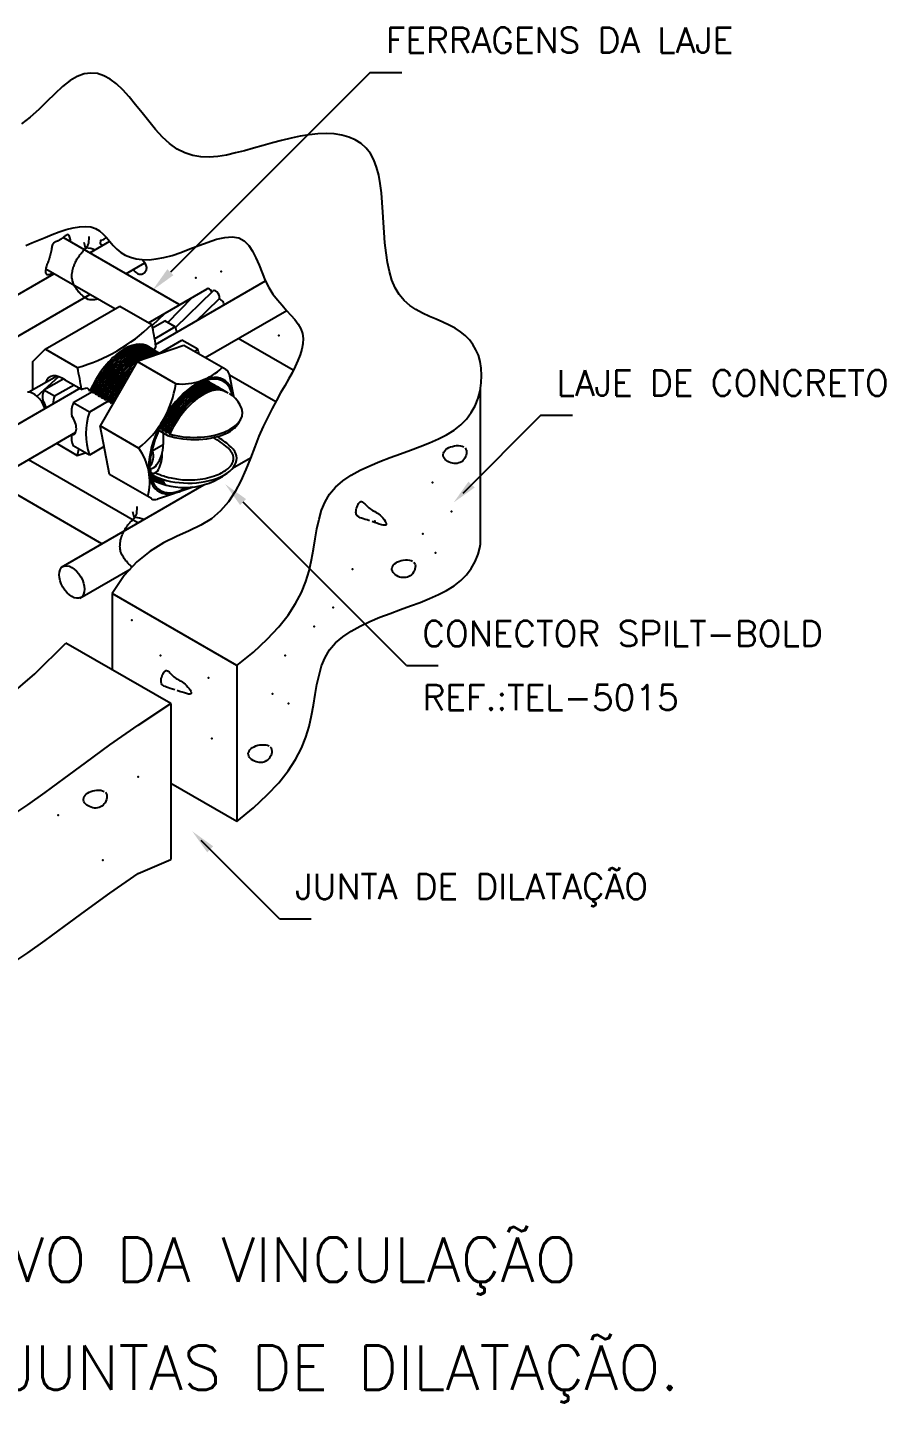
# Model space of a CAD drawing. Header units: millimetres. Extents: x -6558.4 to -6543.3, y -4472.7 to -4461.9.
# Drawn here: x -6550.04 to -6543.27, y -4472.73 to -4461.88 of the extents above; entities that cross this region are included whole.
import ezdxf
from ezdxf.enums import TextEntityAlignment as Align

# ---------------------------------------------------------------- set-up
doc = ezdxf.new("R2010")
doc.units = ezdxf.units.MM
doc.header["$LTSCALE"] = 10
doc.layers.add('Termotécnica', color=7, linetype='Continuous')
doc.styles.add('r140', font='romans.shx')
doc.styles.add('r80', font='romans.shx')

msp = doc.modelspace()

# ---------------------------------------------------------------- linework, layer by layer
at = {"layer": 'Termotécnica', "color": 2}
for p, q in [((-6547.335, -4462.236), (-6548.31, -4463.211)), ((-6547.335, -4462.236), (-6547.085, -4462.236)), ((-6548.31, -4463.211), (-6548.912, -4463.813)), ((-6549.085, -4464.211), (-6548.621, -4463.944)), ((-6548.872, -4464.249), (-6548.575, -4463.959)), ((-6549.901, -4464.421), (-6549.311, -4464.08)), ((-6549.311, -4464.08), (-6549.058, -4464.226)), ((-6548.933, -4464.209), (-6548.74, -4464.012)), ((-6548.712, -4464.201), (-6548.531, -4464.026)), ((-6549.057, -4464.232), (-6548.954, -4464.135)), ((-6549.027, -4464.398), (-6549.043, -4464.427)), ((-6550.002, -4464.521), (-6549.901, -4464.421)), ((-6550.002, -4464.521), (-6550.002, -4464.742)), ((-6549.899, -4464.42), (-6549.647, -4464.566)), ((-6550.03, -4464.758), (-6549.811, -4464.632)), ((-6549.965, -4464.79), (-6549.793, -4464.637)), ((-6549.739, -4464.665), (-6549.615, -4464.737)), ((-6549.555, -4464.735), (-6549.573, -4464.724)), ((-6549.548, -4464.752), (-6549.555, -4464.735)), ((-6546.466, -4464.738), (-6546.466, -4465.967)), ((-6549.917, -4464.853), (-6549.908, -4464.844)), ((-6549.531, -4464.749), (-6549.548, -4464.752)), ((-6549.523, -4464.766), (-6549.531, -4464.749)), ((-6549.507, -4464.763), (-6549.523, -4464.766)), ((-6549.499, -4464.78), (-6549.507, -4464.763)), ((-6549.482, -4464.778), (-6549.499, -4464.781)), ((-6549.475, -4464.795), (-6549.482, -4464.778)), ((-6549.458, -4464.792), (-6549.475, -4464.795)), ((-6549.45, -4464.809), (-6549.458, -4464.792)), ((-6549.434, -4464.806), (-6549.451, -4464.81)), ((-6549.426, -4464.823), (-6549.434, -4464.806)), ((-6549.409, -4464.82), (-6549.426, -4464.823)), ((-6549.402, -4464.837), (-6549.409, -4464.82)), ((-6549.385, -4464.834), (-6549.402, -4464.837)), ((-6549.377, -4464.851), (-6549.385, -4464.834)), ((-6549.365, -4464.849), (-6549.377, -4464.851)), ((-6545.987, -4464.941), (-6546.605, -4465.559)), ((-6545.987, -4464.941), (-6545.737, -4464.941)), ((-6548.935, -4465.101), (-6549.011, -4465.057)), ((-6548.993, -4465.052), (-6548.998, -4465.039)), ((-6548.976, -4465.049), (-6548.993, -4465.052)), ((-6548.968, -4465.066), (-6548.976, -4465.049)), ((-6548.951, -4465.063), (-6548.968, -4465.066)), ((-6548.943, -4465.079), (-6548.951, -4465.063)), ((-6549.81, -4465.163), (-6549.647, -4465.258)), ((-6548.927, -4465.077), (-6548.943, -4465.079)), ((-6548.92, -4465.088), (-6548.927, -4465.077)), ((-6549.056, -4465.41), (-6549.069, -4465.402)), ((-6549.018, -4465.401), (-6549.029, -4465.394)), ((-6547.736, -4466.229), (-6548.339, -4465.627)), ((-6547.049, -4466.917), (-6547.736, -4466.229)), ((-6548.389, -4466.917), (-6549.372, -4466.349)), ((-6549.372, -4466.349), (-6549.372, -4466.949)), ((-6548.909, -4467.217), (-6549.737, -4466.739)), ((-6548.389, -4466.917), (-6548.389, -4468.146)), ((-6547.049, -4466.917), (-6546.799, -4466.917)), ((-6548.909, -4467.217), (-6548.909, -4468.446)), ((-6548.389, -4468.146), (-6548.909, -4467.846)), ((-6548.05, -4468.914), (-6548.668, -4468.296)), ((-6548.05, -4468.914), (-6547.8, -4468.914))]:
    msp.add_line(p, q, dxfattribs=at)
at = {"layer": 'Termotécnica', "color": 1}
for p, q in [((-6548.844, -4464.067), (-6549.759, -4463.538)), ((-6549.548, -4463.66), (-6549.391, -4463.569)), ((-6549.263, -4463.825), (-6549.115, -4463.739)), ((-6551.755, -4464.937), (-6549.833, -4463.825)), ((-6549.351, -4464.103), (-6549.896, -4463.788)), ((-6549.029, -4464.383), (-6548.161, -4463.882)), ((-6551.614, -4465.182), (-6549.548, -4463.989)), ((-6549.053, -4464.252), (-6548.956, -4464.196)), ((-6548.874, -4464.244), (-6548.956, -4464.196)), ((-6548.638, -4464.487), (-6547.994, -4464.115)), ((-6548.874, -4464.244), (-6549.036, -4464.338)), ((-6548.806, -4464.39), (-6549.174, -4464.517)), ((-6548.999, -4464.451), (-6548.821, -4464.349)), ((-6548.695, -4464.421), (-6548.821, -4464.349)), ((-6548.474, -4464.581), (-6548.806, -4464.39)), ((-6547.942, -4464.587), (-6548.377, -4464.336)), ((-6549.174, -4464.517), (-6549.467, -4465.026)), ((-6548.869, -4464.693), (-6549.174, -4464.517)), ((-6548.695, -4464.421), (-6548.723, -4464.438)), ((-6548.412, -4464.794), (-6548.446, -4464.621)), ((-6548.081, -4464.836), (-6548.445, -4464.626)), ((-6550.892, -4465.461), (-6549.617, -4464.722)), ((-6549.754, -4464.655), (-6549.91, -4464.744)), ((-6549.673, -4464.704), (-6549.827, -4464.792)), ((-6549.827, -4464.792), (-6549.91, -4464.744)), ((-6549.528, -4464.756), (-6549.679, -4464.843)), ((-6549.552, -4464.916), (-6549.679, -4464.843)), ((-6549.404, -4464.831), (-6549.552, -4464.916)), ((-6549.394, -4465.408), (-6549.467, -4465.026)), ((-6549.163, -4465.202), (-6549.467, -4465.026)), ((-6550.75, -4465.706), (-6549.658, -4465.076)), ((-6549.055, -4465.221), (-6548.97, -4465.172)), ((-6548.97, -4465.08), (-6548.97, -4465.172)), ((-6549.552, -4465.256), (-6549.679, -4465.184)), ((-6549.436, -4465.189), (-6549.552, -4465.256)), ((-6548.422, -4465.36), (-6548.279, -4465.277)), ((-6549.169, -4465.791), (-6550.033, -4465.292)), ((-6549.068, -4465.361), (-6549.08, -4465.352)), ((-6549.454, -4465.955), (-6550.317, -4465.456)), ((-6549.772, -4466.139), (-6548.649, -4465.491)), ((-6549.062, -4465.599), (-6549.394, -4465.408)), ((-6548.732, -4465.508), (-6549.014, -4465.604)), ((-6549.627, -4466.384), (-6549.231, -4466.155))]:
    msp.add_line(p, q, dxfattribs=at)
at = {"layer": 'Termotécnica', "color": 2}
for points in [[(-6548.389, -4466.917), (-6548.257, -4466.811), (-6548.147, -4466.709), (-6548.056, -4466.612), (-6547.982, -4466.519), (-6547.924, -4466.428), (-6547.878, -4466.34), (-6547.844, -4466.253), (-6547.818, -4466.168), (-6547.798, -4466.083), (-6547.783, -4465.999), (-6547.769, -4465.917), (-6547.755, -4465.838), (-6547.739, -4465.762), (-6547.719, -4465.691), (-6547.691, -4465.624), (-6547.655, -4465.563), (-6547.608, -4465.509), (-6547.551, -4465.459), (-6547.486, -4465.415), (-6547.415, -4465.376), (-6547.339, -4465.34), (-6547.259, -4465.306), (-6547.178, -4465.276), (-6547.097, -4465.246), (-6547.018, -4465.217), (-6546.941, -4465.189), (-6546.867, -4465.159), (-6546.797, -4465.128), (-6546.732, -4465.095), (-6546.673, -4465.058), (-6546.62, -4465.017), (-6546.574, -4464.972), (-6546.537, -4464.921), (-6546.506, -4464.866), (-6546.484, -4464.808), (-6546.468, -4464.748), (-6546.459, -4464.687), (-6546.456, -4464.628), (-6546.459, -4464.571), (-6546.467, -4464.517), (-6546.481, -4464.468), (-6546.5, -4464.424), (-6546.524, -4464.383), (-6546.552, -4464.346), (-6546.586, -4464.313), (-6546.623, -4464.283), (-6546.665, -4464.255), (-6546.712, -4464.23), (-6546.762, -4464.207), (-6546.814, -4464.184), (-6546.868, -4464.161), (-6546.922, -4464.136), (-6546.974, -4464.107), (-6547.023, -4464.075), (-6547.067, -4464.036), (-6547.106, -4463.99), (-6547.138, -4463.936), (-6547.163, -4463.875), (-6547.183, -4463.808), (-6547.199, -4463.735), (-6547.21, -4463.659), (-6547.219, -4463.581), (-6547.225, -4463.5), (-6547.23, -4463.42), (-6547.235, -4463.34), (-6547.24, -4463.262), (-6547.247, -4463.186), (-6547.256, -4463.114), (-6547.268, -4463.046), (-6547.285, -4462.983), (-6547.306, -4462.926), (-6547.333, -4462.875), (-6547.367, -4462.833), (-6547.407, -4462.797), (-6547.453, -4462.769), (-6547.504, -4462.747), (-6547.56, -4462.732), (-6547.62, -4462.722), (-6547.683, -4462.719), (-6547.749, -4462.721), (-6547.818, -4462.728), (-6547.888, -4462.74), (-6547.96, -4462.755), (-6548.034, -4462.773), (-6548.107, -4462.793), (-6548.181, -4462.813), (-6548.255, -4462.834), (-6548.328, -4462.854), (-6548.399, -4462.872), (-6548.47, -4462.888), (-6548.539, -4462.899), (-6548.606, -4462.904), (-6548.672, -4462.902), (-6548.736, -4462.892), (-6548.799, -4462.872), (-6548.859, -4462.841), (-6548.918, -4462.798), (-6548.975, -4462.746), (-6549.03, -4462.686), (-6549.083, -4462.622), (-6549.136, -4462.556), (-6549.187, -4462.491), (-6549.238, -4462.429), (-6549.288, -4462.374), (-6549.338, -4462.327), (-6549.387, -4462.29), (-6549.437, -4462.262), (-6549.488, -4462.246), (-6549.539, -4462.241), (-6549.592, -4462.248), (-6549.647, -4462.268), (-6549.704, -4462.301), (-6549.763, -4462.348), (-6549.824, -4462.404), (-6549.887, -4462.466), (-6549.952, -4462.529), (-6550.019, -4462.59), (-6550.087, -4462.643)], [(-6550.054, -4463.602), (-6550.006, -4463.582), (-6549.954, -4463.561), (-6549.901, -4463.538), (-6549.845, -4463.516), (-6549.79, -4463.495), (-6549.734, -4463.477), (-6549.68, -4463.463), (-6549.629, -4463.454), (-6549.582, -4463.451), (-6549.54, -4463.455), (-6549.503, -4463.468), (-6549.471, -4463.487), (-6549.442, -4463.512), (-6549.416, -4463.54), (-6549.39, -4463.571), (-6549.363, -4463.601), (-6549.335, -4463.631), (-6549.304, -4463.657), (-6549.268, -4463.678), (-6549.228, -4463.695), (-6549.183, -4463.707), (-6549.134, -4463.713), (-6549.081, -4463.714), (-6549.024, -4463.708), (-6548.963, -4463.697), (-6548.898, -4463.68), (-6548.829, -4463.656), (-6548.758, -4463.629), (-6548.687, -4463.601)], [(-6549.702, -4463.571), (-6549.702, -4463.559), (-6549.703, -4463.547), (-6549.705, -4463.538), (-6549.708, -4463.53), (-6549.711, -4463.524), (-6549.716, -4463.519), (-6549.72, -4463.517), (-6549.726, -4463.516), (-6549.731, -4463.518), (-6549.738, -4463.522), (-6549.744, -4463.526), (-6549.751, -4463.532), (-6549.759, -4463.538), (-6549.766, -4463.544), (-6549.774, -4463.551), (-6549.781, -4463.556), (-6549.789, -4463.56), (-6549.797, -4463.564), (-6549.804, -4463.567), (-6549.811, -4463.57), (-6549.818, -4463.573), (-6549.824, -4463.576), (-6549.83, -4463.58), (-6549.835, -4463.584), (-6549.839, -4463.589), (-6549.842, -4463.595), (-6549.845, -4463.602), (-6549.847, -4463.61), (-6549.849, -4463.618), (-6549.85, -4463.627), (-6549.852, -4463.637), (-6549.854, -4463.647), (-6549.856, -4463.657), (-6549.858, -4463.667), (-6549.861, -4463.677), (-6549.864, -4463.688), (-6549.867, -4463.698), (-6549.87, -4463.708), (-6549.873, -4463.718), (-6549.877, -4463.728), (-6549.88, -4463.737), (-6549.883, -4463.747), (-6549.887, -4463.755), (-6549.89, -4463.764), (-6549.892, -4463.773), (-6549.895, -4463.781), (-6549.896, -4463.79), (-6549.898, -4463.799), (-6549.898, -4463.808), (-6549.897, -4463.816), (-6549.895, -4463.824), (-6549.891, -4463.829), (-6549.884, -4463.832), (-6549.874, -4463.832), (-6549.861, -4463.827), (-6549.844, -4463.818)], [(-6549.446, -4463.601), (-6549.463, -4463.588), (-6549.46, -4463.559), (-6549.437, -4463.554), (-6549.418, -4463.538)], [(-6548.687, -4463.601), (-6548.548, -4463.553), (-6548.483, -4463.539), (-6548.425, -4463.534), (-6548.373, -4463.542), (-6548.33, -4463.565), (-6548.294, -4463.601), (-6548.264, -4463.646), (-6548.237, -4463.699), (-6548.212, -4463.758), (-6548.188, -4463.818), (-6548.163, -4463.877), (-6548.135, -4463.934), (-6548.103, -4463.985), (-6548.068, -4464.032), (-6548.031, -4464.074), (-6547.995, -4464.114), (-6547.961, -4464.151), (-6547.929, -4464.187), (-6547.903, -4464.223), (-6547.883, -4464.259), (-6547.87, -4464.297), (-6547.865, -4464.336), (-6547.867, -4464.377), (-6547.874, -4464.42), (-6547.887, -4464.464), (-6547.905, -4464.509), (-6547.926, -4464.557), (-6547.952, -4464.606), (-6547.98, -4464.656), (-6548.01, -4464.709), (-6548.042, -4464.765), (-6548.075, -4464.825), (-6548.11, -4464.888), (-6548.144, -4464.956), (-6548.179, -4465.029), (-6548.213, -4465.107), (-6548.246, -4465.192), (-6548.28, -4465.28), (-6548.316, -4465.37), (-6548.356, -4465.459), (-6548.401, -4465.544), (-6548.454, -4465.624), (-6548.516, -4465.696), (-6548.587, -4465.758), (-6548.671, -4465.809), (-6548.764, -4465.853), (-6548.864, -4465.898), (-6548.967, -4465.949), (-6549.073, -4466.013), (-6549.177, -4466.097), (-6549.278, -4466.207), (-6549.372, -4466.349)], [(-6549.208, -4463.793), (-6549.198, -4463.803), (-6549.189, -4463.811), (-6549.181, -4463.818), (-6549.173, -4463.822), (-6549.166, -4463.825), (-6549.159, -4463.827), (-6549.153, -4463.828), (-6549.147, -4463.828), (-6549.142, -4463.828), (-6549.137, -4463.827), (-6549.132, -4463.826), (-6549.128, -4463.824), (-6549.125, -4463.823), (-6549.121, -4463.82), (-6549.118, -4463.818), (-6549.115, -4463.815), (-6549.112, -4463.812), (-6549.109, -4463.808), (-6549.107, -4463.805), (-6549.104, -4463.8), (-6549.102, -4463.796), (-6549.101, -4463.791), (-6549.1, -4463.786), (-6549.099, -4463.781), (-6549.099, -4463.775), (-6549.1, -4463.768), (-6549.103, -4463.759), (-6549.11, -4463.748), (-6549.119, -4463.733), (-6549.134, -4463.715), (-6549.135, -4463.713)], [(-6548.389, -4468.146), (-6548.257, -4468.04), (-6548.147, -4467.938), (-6548.056, -4467.841), (-6547.982, -4467.748), (-6547.924, -4467.657), (-6547.878, -4467.569), (-6547.844, -4467.482), (-6547.818, -4467.397), (-6547.798, -4467.312), (-6547.783, -4467.228), (-6547.769, -4467.146), (-6547.755, -4467.067), (-6547.739, -4466.992), (-6547.719, -4466.92), (-6547.691, -4466.853), (-6547.655, -4466.792), (-6547.608, -4466.738), (-6547.551, -4466.689), (-6547.486, -4466.645), (-6547.415, -4466.605), (-6547.339, -4466.569), (-6547.259, -4466.536), (-6547.178, -4466.505), (-6547.097, -4466.475), (-6547.018, -4466.446), (-6546.941, -4466.418), (-6546.867, -4466.388), (-6546.797, -4466.357), (-6546.732, -4466.324), (-6546.673, -4466.287), (-6546.62, -4466.246), (-6546.574, -4466.201), (-6546.537, -4466.15), (-6546.506, -4466.095), (-6546.484, -4466.037), (-6546.468, -4465.977), (-6546.466, -4465.967)], [(-6550.191, -4467.16), (-6549.981, -4466.983), (-6549.737, -4466.739)], [(-6550.165, -4468.1), (-6550.038, -4468.015), (-6549.902, -4467.918), (-6549.752, -4467.807), (-6549.583, -4467.683), (-6549.389, -4467.543), (-6549.166, -4467.388), (-6548.909, -4467.217)], [(-6550.165, -4469.268), (-6550.038, -4469.183), (-6549.902, -4469.086), (-6549.752, -4468.976), (-6549.583, -4468.851), (-6549.389, -4468.712), (-6549.166, -4468.557), (-6548.909, -4468.446)]]:
    msp.add_lwpolyline(points, dxfattribs=at)
at = {"layer": 'Termotécnica', "color": 1}
for points in [[(-6549.486, -4464.025), (-6549.51, -4464.03), (-6549.53, -4464.032), (-6549.547, -4464.031), (-6549.562, -4464.027), (-6549.574, -4464.021), (-6549.585, -4464.014), (-6549.594, -4464.007), (-6549.603, -4464), (-6549.611, -4463.992), (-6549.619, -4463.985), (-6549.626, -4463.978), (-6549.633, -4463.971), (-6549.639, -4463.964), (-6549.645, -4463.956), (-6549.651, -4463.949), (-6549.657, -4463.94), (-6549.663, -4463.932), (-6549.668, -4463.923), (-6549.673, -4463.914), (-6549.677, -4463.905), (-6549.681, -4463.895), (-6549.684, -4463.886), (-6549.686, -4463.876), (-6549.688, -4463.866), (-6549.689, -4463.856), (-6549.69, -4463.847), (-6549.69, -4463.837), (-6549.689, -4463.827), (-6549.688, -4463.817), (-6549.686, -4463.807), (-6549.684, -4463.798), (-6549.682, -4463.788), (-6549.679, -4463.778), (-6549.676, -4463.769), (-6549.673, -4463.76), (-6549.67, -4463.751), (-6549.666, -4463.742), (-6549.662, -4463.733), (-6549.658, -4463.725), (-6549.654, -4463.717), (-6549.65, -4463.71), (-6549.645, -4463.703), (-6549.641, -4463.696), (-6549.636, -4463.689), (-6549.631, -4463.682), (-6549.626, -4463.676), (-6549.621, -4463.67), (-6549.616, -4463.664), (-6549.61, -4463.657), (-6549.605, -4463.651), (-6549.6, -4463.645), (-6549.594, -4463.639), (-6549.589, -4463.633), (-6549.584, -4463.628), (-6549.578, -4463.622), (-6549.573, -4463.616), (-6549.569, -4463.61), (-6549.564, -4463.603), (-6549.561, -4463.594), (-6549.557, -4463.583), (-6549.555, -4463.569), (-6549.553, -4463.552), (-6549.553, -4463.531)], [(-6549.596, -4463.575), (-6549.584, -4463.617), (-6549.539, -4463.624), (-6549.504, -4463.635)], [(-6546.586, -4465.199), (-6546.58, -4465.208), (-6546.576, -4465.218), (-6546.574, -4465.23), (-6546.575, -4465.243), (-6546.578, -4465.256), (-6546.582, -4465.268), (-6546.588, -4465.28), (-6546.596, -4465.291), (-6546.605, -4465.3), (-6546.615, -4465.308), (-6546.625, -4465.314), (-6546.636, -4465.318), (-6546.648, -4465.321), (-6546.661, -4465.322), (-6546.673, -4465.322), (-6546.686, -4465.32), (-6546.699, -4465.317), (-6546.711, -4465.312), (-6546.723, -4465.306), (-6546.733, -4465.298), (-6546.743, -4465.29), (-6546.75, -4465.281), (-6546.756, -4465.272), (-6546.759, -4465.262), (-6546.759, -4465.252), (-6546.757, -4465.242), (-6546.753, -4465.232), (-6546.746, -4465.222), (-6546.737, -4465.213), (-6546.727, -4465.205), (-6546.714, -4465.197), (-6546.701, -4465.191), (-6546.685, -4465.187), (-6546.669, -4465.183), (-6546.653, -4465.181), (-6546.637, -4465.181), (-6546.622, -4465.183), (-6546.608, -4465.186), (-6546.596, -4465.191)], [(-6549.215, -4466.138), (-6549.215, -4466.138), (-6549.224, -4466.13), (-6549.232, -4466.123), (-6549.24, -4466.116), (-6549.247, -4466.109), (-6549.254, -4466.102), (-6549.26, -4466.094), (-6549.266, -4466.087), (-6549.272, -4466.079), (-6549.278, -4466.071), (-6549.283, -4466.062), (-6549.288, -4466.054), (-6549.293, -4466.045), (-6549.298, -4466.035), (-6549.301, -4466.026), (-6549.305, -4466.016), (-6549.307, -4466.007), (-6549.309, -4465.997), (-6549.31, -4465.987), (-6549.311, -4465.977), (-6549.31, -4465.967), (-6549.31, -4465.958), (-6549.308, -4465.948), (-6549.307, -4465.938), (-6549.305, -4465.928), (-6549.303, -4465.919), (-6549.3, -4465.909), (-6549.297, -4465.9), (-6549.294, -4465.89), (-6549.29, -4465.881), (-6549.287, -4465.872), (-6549.283, -4465.864), (-6549.279, -4465.856), (-6549.275, -4465.848), (-6549.27, -4465.84), (-6549.266, -4465.833), (-6549.261, -4465.826), (-6549.257, -4465.82), (-6549.252, -4465.813), (-6549.247, -4465.807), (-6549.242, -4465.8), (-6549.236, -4465.794), (-6549.231, -4465.788), (-6549.226, -4465.782), (-6549.22, -4465.776), (-6549.215, -4465.77), (-6549.21, -4465.764), (-6549.204, -4465.758), (-6549.199, -4465.753), (-6549.194, -4465.747), (-6549.189, -4465.741), (-6549.185, -4465.734), (-6549.181, -4465.725), (-6549.178, -4465.714), (-6549.176, -4465.7), (-6549.174, -4465.683), (-6549.174, -4465.662)], [(-6549.212, -4465.701), (-6549.2, -4465.743), (-6549.155, -4465.75), (-6549.12, -4465.761)], [(-6547.34, -4465.774), (-6547.358, -4465.768), (-6547.374, -4465.763), (-6547.389, -4465.759), (-6547.403, -4465.754), (-6547.415, -4465.75), (-6547.426, -4465.744), (-6547.434, -4465.739), (-6547.44, -4465.732), (-6547.445, -4465.724), (-6547.447, -4465.715), (-6547.448, -4465.705), (-6547.447, -4465.695), (-6547.445, -4465.684), (-6547.442, -4465.674), (-6547.439, -4465.664), (-6547.435, -4465.655), (-6547.431, -4465.647), (-6547.427, -4465.639), (-6547.423, -4465.633), (-6547.418, -4465.628), (-6547.414, -4465.625), (-6547.408, -4465.623), (-6547.403, -4465.623), (-6547.397, -4465.625), (-6547.391, -4465.629), (-6547.384, -4465.634), (-6547.377, -4465.641), (-6547.37, -4465.648), (-6547.362, -4465.656), (-6547.354, -4465.664), (-6547.345, -4465.672), (-6547.336, -4465.679), (-6547.327, -4465.686), (-6547.318, -4465.692), (-6547.308, -4465.697), (-6547.298, -4465.702), (-6547.288, -4465.708), (-6547.278, -4465.715), (-6547.267, -4465.722), (-6547.256, -4465.731), (-6547.245, -4465.741), (-6547.235, -4465.752), (-6547.225, -4465.764), (-6547.217, -4465.776), (-6547.211, -4465.786), (-6547.208, -4465.796), (-6547.208, -4465.803), (-6547.212, -4465.808), (-6547.22, -4465.81), (-6547.232, -4465.808), (-6547.246, -4465.805), (-6547.263, -4465.8), (-6547.282, -4465.794), (-6547.301, -4465.787), (-6547.32, -4465.78)], [(-6546.991, -4466.1), (-6546.984, -4466.109), (-6546.98, -4466.119), (-6546.978, -4466.131), (-6546.979, -4466.144), (-6546.982, -4466.157), (-6546.986, -4466.169), (-6546.993, -4466.181), (-6547, -4466.192), (-6547.009, -4466.201), (-6547.019, -4466.209), (-6547.029, -4466.215), (-6547.041, -4466.219), (-6547.053, -4466.222), (-6547.065, -4466.223), (-6547.078, -4466.223), (-6547.09, -4466.221), (-6547.103, -4466.218), (-6547.115, -4466.213), (-6547.127, -4466.207), (-6547.138, -4466.199), (-6547.147, -4466.191), (-6547.155, -4466.182), (-6547.16, -4466.173), (-6547.163, -4466.163), (-6547.164, -4466.153), (-6547.162, -4466.143), (-6547.157, -4466.133), (-6547.15, -4466.123), (-6547.142, -4466.114), (-6547.131, -4466.106), (-6547.119, -4466.098), (-6547.105, -4466.092), (-6547.09, -4466.087), (-6547.074, -4466.084), (-6547.057, -4466.082), (-6547.041, -4466.082), (-6547.026, -4466.084), (-6547.012, -4466.087), (-6547, -4466.092)], [(-6548.878, -4467.107), (-6548.896, -4467.102), (-6548.913, -4467.097), (-6548.928, -4467.092), (-6548.942, -4467.088), (-6548.954, -4467.083), (-6548.964, -4467.078), (-6548.973, -4467.072), (-6548.979, -4467.065), (-6548.983, -4467.057), (-6548.986, -4467.048), (-6548.986, -4467.038), (-6548.986, -4467.028), (-6548.984, -4467.018), (-6548.981, -4467.007), (-6548.978, -4466.998), (-6548.974, -4466.988), (-6548.97, -4466.98), (-6548.966, -4466.973), (-6548.962, -4466.966), (-6548.957, -4466.962), (-6548.952, -4466.958), (-6548.947, -4466.956), (-6548.942, -4466.956), (-6548.936, -4466.958), (-6548.929, -4466.962), (-6548.923, -4466.967), (-6548.916, -4466.974), (-6548.908, -4466.981), (-6548.901, -4466.989), (-6548.892, -4466.998), (-6548.884, -4467.005), (-6548.875, -4467.013), (-6548.866, -4467.019), (-6548.857, -4467.025), (-6548.847, -4467.03), (-6548.837, -4467.036), (-6548.827, -4467.041), (-6548.816, -4467.048), (-6548.806, -4467.055), (-6548.795, -4467.064), (-6548.784, -4467.074), (-6548.774, -4467.086), (-6548.764, -4467.097), (-6548.756, -4467.109), (-6548.75, -4467.12), (-6548.747, -4467.129), (-6548.747, -4467.136), (-6548.751, -4467.141), (-6548.759, -4467.143), (-6548.77, -4467.142), (-6548.785, -4467.138), (-6548.802, -4467.133), (-6548.82, -4467.127), (-6548.84, -4467.121), (-6548.859, -4467.114)], [(-6548.124, -4467.558), (-6548.117, -4467.567), (-6548.113, -4467.578), (-6548.111, -4467.59), (-6548.112, -4467.602), (-6548.115, -4467.615), (-6548.12, -4467.628), (-6548.126, -4467.64), (-6548.133, -4467.65), (-6548.142, -4467.66), (-6548.152, -4467.667), (-6548.163, -4467.673), (-6548.174, -4467.678), (-6548.186, -4467.681), (-6548.198, -4467.682), (-6548.211, -4467.682), (-6548.223, -4467.68), (-6548.236, -4467.676), (-6548.248, -4467.671), (-6548.26, -4467.665), (-6548.271, -4467.658), (-6548.28, -4467.65), (-6548.288, -4467.641), (-6548.293, -4467.631), (-6548.296, -4467.621), (-6548.297, -4467.611), (-6548.295, -4467.601), (-6548.29, -4467.591), (-6548.284, -4467.581), (-6548.275, -4467.572), (-6548.264, -4467.564), (-6548.252, -4467.557), (-6548.238, -4467.551), (-6548.223, -4467.546), (-6548.207, -4467.543), (-6548.191, -4467.541), (-6548.174, -4467.541), (-6548.159, -4467.542), (-6548.145, -4467.546), (-6548.133, -4467.551)], [(-6549.425, -4467.917), (-6549.418, -4467.926), (-6549.414, -4467.937), (-6549.413, -4467.949), (-6549.414, -4467.961), (-6549.416, -4467.974), (-6549.421, -4467.987), (-6549.427, -4467.999), (-6549.435, -4468.009), (-6549.444, -4468.019), (-6549.453, -4468.026), (-6549.464, -4468.032), (-6549.475, -4468.037), (-6549.487, -4468.04), (-6549.5, -4468.041), (-6549.512, -4468.041), (-6549.525, -4468.039), (-6549.538, -4468.035), (-6549.55, -4468.03), (-6549.562, -4468.024), (-6549.572, -4468.017), (-6549.582, -4468.009), (-6549.589, -4468), (-6549.595, -4467.99), (-6549.598, -4467.98), (-6549.598, -4467.97), (-6549.596, -4467.96), (-6549.592, -4467.95), (-6549.585, -4467.94), (-6549.576, -4467.931), (-6549.566, -4467.923), (-6549.553, -4467.916), (-6549.539, -4467.91), (-6549.524, -4467.905), (-6549.508, -4467.902), (-6549.492, -4467.9), (-6549.476, -4467.9), (-6549.461, -4467.901), (-6549.447, -4467.905), (-6549.435, -4467.91)]]:
    msp.add_lwpolyline(points, dxfattribs=at)
at = {"layer": 'Termotécnica', "color": 2}
for centre, radius, start, end in [((-6550.025, -4463.231), 1.387, 285.8241, 314.1759), ((-6550.452, -4464.572), 1.435, 6.9569, 13.9344), ((-6551.041, -4464.912), 1.437, 6.984, 13.9344), ((-6549.994, -4463.401), 1.389, 285.8241, 287.6369), ((-6548.557, -4464.959), 0.218, 26.4242, 59.497), ((-6548.555, -4464.884), 0.217, 297.3192, 339.4448), ((-6548.816, -4465.589), 0.529, 47.8924, 63.0928), ((-6548.778, -4465.539), 0.488, 46.866, 61.3786), ((-6551.041, -4464.912), 1.437, 346.0656, 348.0801), ((-6550.026, -4463.922), 1.389, 285.8241, 288.5405), ((-6548.801, -4464.955), 0.557, 242.6705, 306.7217)]:
    msp.add_arc(centre, radius, start, end, dxfattribs=at)
at = {"layer": 'Termotécnica', "color": 1}
for centre, radius, start, end in [((-6549.279, -4464.376), 0.427, 12.2908, 18.1051), ((-6549.215, -4464.591), 0.547, 13.8536, 18.1051), ((-6548.821, -4464.24), 0.455, 263.8935, 314.4196), ((-6548.504, -4464.632), 0.0588, 10.8846, 60), ((-6549.646, -4464.584), 0.784, 307.9752, 352.0031), ((-6549.792, -4464.798), 0.13, 155.4774, 191.4741), ((-6549.598, -4464.875), 0.243, 160.0497, 174.3504), ((-6549.525, -4464.913), 0.168, 155.5864, 191.3137), ((-6549.032, -4465.086), 0.547, 161.8949, 198.1051), ((-6549.516, -4465.112), 0.178, 175.3313, 203.5925), ((-6549.213, -4465.184), 0.243, 321.3212, 2.7333), ((-6549.529, -4465.47), 0.454, 345.499, 36.1918), ((-6549.171, -4465.266), 0.125, 317.1076, 21.3624), ((-6549.243, -4465.248), 0.266, 332.7069, 1.9672), ((-6549.071, -4465.304), 0.0572, 273.0434, 328.3427), ((-6549.051, -4465.352), 0.0479, 270.1402, 338.8672), ((-6549.033, -4465.549), 0.0588, 240, 289.1154)]:
    msp.add_arc(centre, radius, start, end, dxfattribs=at)
at = {"layer": 'Termotécnica', "color": 2}
for centre, major_axis, ratio, start_param, end_param in [((-6548.602, -4463.978), (-0.02, 0.0346), 0.509483, 4.721405, 6.283185), ((-6548.552, -4463.992), (-0.0227, 0.0333), 0.509483, 3.143946, 6.283185), ((-6548.512, -4464.061), (-0.0198, 0.0342), 0.508077, 4.153047, 6.261216), ((-6549.739, -4464.858), (-0.126, 0.218), 0.509483, 5.438574, 6.686539), ((-6548.75, -4465.116), (0.255, 0.442), 0.500279, -0.498152, 1.725871), ((-6548.722, -4464.923), (0.379, 0.002), 0.509483, 4.157937, 6.597026), ((-6548.721, -4464.924), (0.395, 0.002), 0.529306, 4.139289, 5.448871), ((-6548.768, -4465.284), (0.379, 0.002), 0.509483, -2.437266, 0.576951), ((-6548.737, -4465.093), (-0.255, -0.442), 0.500279, -0.592139, 0.710524)]:
    msp.add_ellipse(centre, major_axis=major_axis, ratio=ratio, start_param=start_param, end_param=end_param, dxfattribs=at)
at = {"layer": 'Termotécnica', "color": 1}
for centre, major_axis, ratio, start_param, end_param in [((-6549.31, -4464.776), (0.219, 0.38), 0.509483, -0.069099, 1.793729), ((-6549.298, -4464.784), (0.219, 0.38), 0.509483, -0.066887, 1.769836), ((-6549.286, -4464.791), (0.219, 0.38), 0.509483, 0.000834, 1.792129), ((-6549.274, -4464.798), (0.219, 0.38), 0.509483, -0.059235, 1.769943), ((-6549.262, -4464.805), (0.219, 0.38), 0.509483, 0.000081, 1.792977), ((-6549.249, -4464.812), (0.219, 0.38), 0.509483, 0.069442, 1.769727), ((-6549.237, -4464.82), (0.219, 0.38), 0.509483, 0.000081, 1.792977), ((-6549.225, -4464.827), (0.219, 0.38), 0.509483, 0.069442, 1.769727), ((-6549.213, -4464.834), (0.219, 0.38), 0.509483, 0.000081, 1.792977), ((-6549.201, -4464.841), (0.219, 0.38), 0.509483, 0.069442, 1.769727), ((-6549.189, -4464.848), (0.219, 0.38), 0.509483, 0.159074, 1.793724), ((-6549.176, -4464.855), (0.219, 0.38), 0.509483, 0.259192, 1.76988), ((-6549.164, -4464.862), (0.219, 0.38), 0.509483, 0.941317, 1.792524), ((-6549.152, -4464.869), (0.219, 0.38), 0.509483, 1.054898, 1.770095), ((-6548.747, -4465.103), (-0.255, -0.442), 0.500279, -3.678206, 0.756013), ((-6549.141, -4464.878), (0.219, 0.38), 0.509483, 1.207524, 1.787348), ((-6548.764, -4465.096), (0.219, 0.38), 0.509483, -0.069442, 1.74457), ((-6548.752, -4465.103), (0.219, 0.38), 0.509483, -0.069442, 1.721827), ((-6548.74, -4465.11), (0.219, 0.38), 0.509483, -0.069442, 1.745409), ((-6548.727, -4465.117), (0.219, 0.38), 0.509483, -0.069442, 1.720495), ((-6548.715, -4465.124), (0.219, 0.38), 0.509483, -0.069442, 1.742476), ((-6548.703, -4465.131), (0.219, 0.38), 0.509483, -0.069442, 1.726452), ((-6548.691, -4465.138), (0.219, 0.38), 0.509483, -0.080951, 1.732748), ((-6548.776, -4465.089), (0.219, 0.38), 0.509483, -0.069442, 0.949973), ((-6548.788, -4465.082), (0.219, 0.38), 0.509483, -0.069442, 0.546266), ((-6548.802, -4465.077), (0.219, 0.38), 0.509483, -0.069442, 0.386689), ((-6548.813, -4465.068), (0.219, 0.38), 0.509483, -0.050881, 0.23141), ((-6548.825, -4465.06), (0.219, 0.38), 0.509483, -0.063361, 0.132148), ((-6548.837, -4465.053), (0.219, 0.38), 0.509483, -0.084808, 0.063993), ((-6549.992, -4464.887), (0.071, -0.122), 0.577538, 1.247342, 2.862233), ((-6549.952, -4464.86), (-0.0462, 0.08), 0.509483, 4.163587, 4.869091), ((-6549.733, -4464.991), (-0.059, 0.102), 0.509483, 2.820425, 4.869091), ((-6548.739, -4465.104), (0.255, 0.442), 0.500279, 1.758319, 2.412877), ((-6549.036, -4465.337), (0.0389, 0.0497), 0.509483, 2.225509, 3.37668), ((-6549.024, -4465.346), (0.0389, 0.0497), 0.509483, 2.225509, 3.514547), ((-6548.793, -4465.096), (0.219, 0.38), 0.509483, 2.755729, 3.035473), ((-6548.805, -4465.089), (0.219, 0.38), 0.509483, 2.903189, 3.049868), ((-6548.787, -4465.097), (0.219, 0.38), 0.509483, 2.750518, 3.049868), ((-6548.811, -4465.087), (0.219, 0.38), 0.509483, 2.965674, 3.046744), ((-6548.775, -4465.104), (0.219, 0.38), 0.509483, 2.748319, 3.029066), ((-6548.77, -4465.105), (0.219, 0.38), 0.509483, 2.754666, 3.049868), ((-6548.758, -4465.112), (0.219, 0.38), 0.509483, 2.749818, 3.007121), ((-6548.757, -4465.109), (0.219, 0.38), 0.509483, 2.770883, 3.049868), ((-6548.745, -4465.116), (0.219, 0.38), 0.509483, 2.767564, 3.020551), ((-6548.742, -4465.115), (0.219, 0.38), 0.509483, 2.77827, 3.049868), ((-6548.73, -4465.122), (0.219, 0.38), 0.509483, 2.76593, 3.012858), ((-6548.728, -4465.12), (0.219, 0.38), 0.509483, 2.779602, 3.049868), ((-6548.716, -4465.127), (0.219, 0.38), 0.509483, 2.77085, 3.007121), ((-6548.715, -4465.124), (0.219, 0.38), 0.509483, 2.78885, 3.049868), ((-6548.703, -4465.131), (0.219, 0.38), 0.509483, 2.77085, 3.007121)]:
    msp.add_ellipse(centre, major_axis=major_axis, ratio=ratio, start_param=start_param, end_param=end_param, dxfattribs=at)
msp.add_ellipse((-6549.69, -4466.257), major_axis=(0.071, -0.122), ratio=0.5774, dxfattribs=at)
at = {"layer": 'Termotécnica', "color": 2}
msp.add_open_spline([(-6549.018, -4465.401), (-6548.956, -4465.425), (-6548.922, -4465.434), (-6548.861, -4465.445), (-6548.806, -4465.453), (-6548.719, -4465.452), (-6548.637, -4465.441), (-6548.565, -4465.422), (-6548.509, -4465.398), (-6548.467, -4465.372), (-6548.44, -4465.347), (-6548.424, -4465.324), (-6548.415, -4465.302), (-6548.412, -4465.282), (-6548.415, -4465.262), (-6548.424, -4465.241), (-6548.44, -4465.218), (-6548.447, -4465.209), (-6548.457, -4465.2), (-6548.462, -4465.196)], degree=3, knots=[3.942773, 3.942773, 3.942773, 3.942773, 4.152047, 4.373331, 4.607258, 4.841184, 5.075111, 5.298225, 5.504103, 5.689757, 5.855803, 6.005181, 6.14422, 6.28326, 6.422299, 6.561339, 6.707536, 6.872139, 7.036742, 7.036742, 7.036742, 7.036742], dxfattribs=at)
at = {"layer": 'Termotécnica', "color": 1}
for p in [(-6548.712, -4463.857), (-6548.511, -4463.807), (-6548.056, -4464.312), (-6546.844, -4465.473), (-6546.693, -4465.7), (-6547.299, -4465.776), (-6546.92, -4465.877), (-6546.819, -4466.028), (-6547.476, -4466.155), (-6547.627, -4466.458), (-6549.217, -4466.558), (-6547.778, -4466.609), (-6548.99, -4466.836), (-6548.006, -4466.836), (-6548.611, -4467.013), (-6548.107, -4467.139), (-6547.98, -4467.215), (-6548.586, -4467.492), (-6549.167, -4467.795), (-6549.798, -4468.098), (-6549.445, -4468.452)]:
    msp.add_point(p, dxfattribs=at)
at = {"layer": 'Termotécnica', "color": 2}
for points in [[(-6548.936, -4463.789), (-6548.888, -4463.836), (-6549.053, -4463.955)], [(-6548.362, -4465.65), (-6548.315, -4465.603), (-6548.48, -4465.485)], [(-6546.559, -4465.465), (-6546.511, -4465.512), (-6546.676, -4465.63)], [(-6548.622, -4468.39), (-6548.574, -4468.343), (-6548.739, -4468.225)]]:
    msp.add_solid(points, dxfattribs=at)

# ---------------------------------------------------------------- texts
at = {"layer": 'Termotécnica', "color": 2, "style": 'r80'}
for s, p in [('FERRAGENS DA LAJE', (-6547.212, -4461.982)), ('LAJE DE CONCRETO', (-6545.864, -4464.687)), ('CONECTOR SPILT-BOLD ', (-6546.925, -4466.664)), ('REF.:TEL-5015', (-6546.922, -4467.168)), ('JUNTA DE DILATAÇÃO', (-6547.927, -4468.66))]:
    msp.add_text(s, height=0.2, dxfattribs=at).set_placement(p, align=Align.MIDDLE_LEFT)
at = {"layer": 'Termotécnica', "color": 5, "style": 'r140'}
for s, p in [('DETALHE ILUSTRATIVO DA VINCULAÇÃO', (-6550.146, -4471.885)), ('DAS FERRAGENS DAS JUNTAS DE DILATAÇÃO.', (-6550.146, -4472.737))]:
    msp.add_text(s, height=0.35, dxfattribs=at).set_placement(p, align=Align.BOTTOM_CENTER)

doc.saveas('drawing.dxf')
